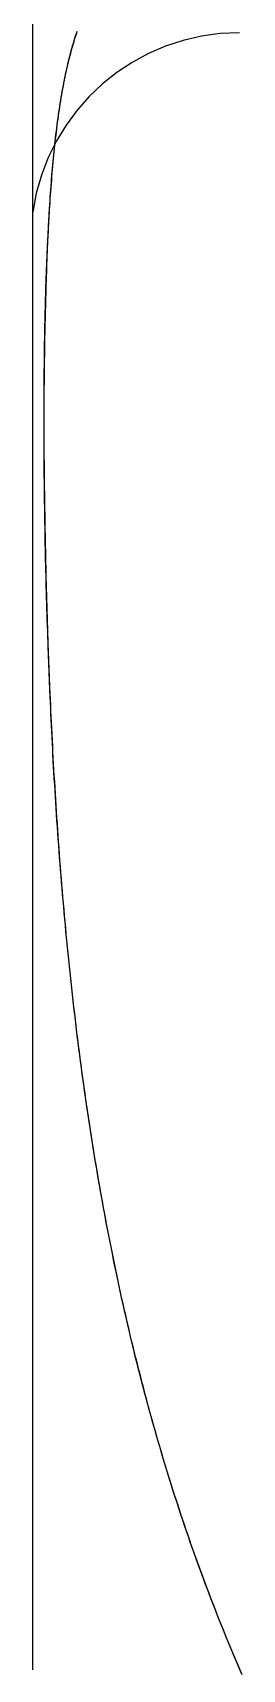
# Model space of a CAD drawing. Extents: x -11 to 23.5, y -3.8 to 3.8.
# Drawn here: x 0.801 to 0.901, y -2.683 to -1.9 of the extents above; entities that cross this region are included whole.
import ezdxf

# ---------------------------------------------------------------- set-up
doc = ezdxf.new("R2010")
doc.units = 0
doc.linetypes.add('PHL_CENTER', pattern=[0.75, 0.4, -0.35])
doc.linetypes.add('PHL_THICK', pattern=[0])
doc.layers.add('PROJECTION', color=7, linetype='CONTINUOUS')

msp = doc.modelspace()

# ---------------------------------------------------------------- linework, layer by layer
at = {"layer": 'PROJECTION', "color": 7, "linetype": 'PHL_THICK'}
for p, q in [((0.801, -2.681733), (0.801, 2.85)), ((0.82078, -1.903979), (0.821135, -1.902826)), ((0.821135, -1.902826), (0.821497, -1.901685)), ((0.821497, -1.901685), (0.821865, -1.900557)), ((0.821865, -1.900557), (0.822239, -1.899441)), ((0.818463, -1.912406), (0.818776, -1.911165)), ((0.818776, -1.911165), (0.819095, -1.909935)), ((0.819095, -1.909935), (0.81942, -1.908719)), ((0.81942, -1.908719), (0.819751, -1.907515)), ((0.819751, -1.907515), (0.820087, -1.906324)), ((0.820087, -1.906324), (0.82043, -1.905145)), ((0.82043, -1.905145), (0.82078, -1.903979)), ((0.816703, -1.92012), (0.816982, -1.918803)), ((0.816982, -1.918803), (0.817267, -1.917498)), ((0.817267, -1.917498), (0.817558, -1.916206)), ((0.817558, -1.916206), (0.817854, -1.914927)), ((0.817854, -1.914927), (0.818156, -1.91366)), ((0.818156, -1.91366), (0.818463, -1.912406)), ((0.815135, -1.928283), (0.815383, -1.926891)), ((0.815383, -1.926891), (0.815637, -1.925512)), ((0.815637, -1.925512), (0.815896, -1.924145)), ((0.815896, -1.924145), (0.816159, -1.922791)), ((0.816159, -1.922791), (0.816428, -1.921449)), ((0.816428, -1.921449), (0.816703, -1.92012)), ((0.813965, -1.935428), (0.814189, -1.933974)), ((0.814189, -1.933974), (0.814418, -1.932532)), ((0.814418, -1.932532), (0.814653, -1.931103)), ((0.814653, -1.931103), (0.814891, -1.929687)), ((0.814891, -1.929687), (0.815135, -1.928283)), ((0.812909, -1.942882), (0.813112, -1.941366)), ((0.813112, -1.941366), (0.813318, -1.939863)), ((0.813318, -1.939863), (0.813529, -1.938372)), ((0.813529, -1.938372), (0.813745, -1.936894)), ((0.813745, -1.936894), (0.813965, -1.935428)), ((0.81196, -1.950645), (0.812142, -1.949068)), ((0.812142, -1.949068), (0.812328, -1.947503)), ((0.812328, -1.947503), (0.812517, -1.94595)), ((0.812517, -1.94595), (0.812711, -1.94441)), ((0.812711, -1.94441), (0.812909, -1.942882)), ((0.811109, -1.958714), (0.811272, -1.957076)), ((0.811272, -1.957076), (0.811438, -1.95545)), ((0.811438, -1.95545), (0.811608, -1.953836)), ((0.811608, -1.953836), (0.811782, -1.952234)), ((0.811782, -1.952234), (0.81196, -1.950645)), ((0.810346, -1.96709), (0.810492, -1.96539)), ((0.810492, -1.96539), (0.810641, -1.963703)), ((0.810641, -1.963703), (0.810793, -1.962028)), ((0.810793, -1.962028), (0.810949, -1.960365)), ((0.810949, -1.960365), (0.811109, -1.958714)), ((0.809661, -1.975762), (0.809792, -1.974005)), ((0.809792, -1.974005), (0.809927, -1.972259)), ((0.809927, -1.972259), (0.810063, -1.970524)), ((0.810063, -1.970524), (0.810203, -1.968801)), ((0.810203, -1.968801), (0.810346, -1.96709)), ((0.809164, -1.982908), (0.809284, -1.981104)), ((0.809284, -1.981104), (0.809407, -1.979312)), ((0.809407, -1.979312), (0.809533, -1.977531)), ((0.809533, -1.977531), (0.809661, -1.975762)), ((0.808712, -1.990235), (0.808821, -1.988386)), ((0.808821, -1.988386), (0.808933, -1.986549)), ((0.808933, -1.986549), (0.809047, -1.984722)), ((0.809047, -1.984722), (0.809164, -1.982908)), ((0.808304, -1.997742), (0.808402, -1.995848)), ((0.808402, -1.995848), (0.808503, -1.993966)), ((0.808503, -1.993966), (0.808606, -1.992095)), ((0.808606, -1.992095), (0.808712, -1.990235)), ((0.807855, -2.007375), (0.807939, -2.005427)), ((0.807939, -2.005427), (0.808027, -2.003489)), ((0.808027, -2.003489), (0.808116, -2.001562)), ((0.808116, -2.001562), (0.808209, -1.999646)), ((0.808209, -1.999646), (0.808304, -1.997742)), ((0.807616, -2.013287), (0.807693, -2.011306)), ((0.807693, -2.011306), (0.807773, -2.009335)), ((0.807773, -2.009335), (0.807855, -2.007375)), ((0.807335, -2.021321), (0.807401, -2.019296)), ((0.807401, -2.019296), (0.80747, -2.017282)), ((0.80747, -2.017282), (0.807542, -2.015279)), ((0.807542, -2.015279), (0.807616, -2.013287)), ((0.807094, -2.029526), (0.80715, -2.027459)), ((0.80715, -2.027459), (0.807209, -2.025402)), ((0.807209, -2.025402), (0.807271, -2.023356)), ((0.807271, -2.023356), (0.807335, -2.021321)), ((0.806892, -2.0379), (0.806939, -2.035791)), ((0.806939, -2.035791), (0.806988, -2.033692)), ((0.806988, -2.033692), (0.80704, -2.031604)), ((0.80704, -2.031604), (0.807094, -2.029526)), ((0.80673, -2.046441), (0.806767, -2.04429)), ((0.806767, -2.04429), (0.806806, -2.04215)), ((0.806806, -2.04215), (0.806848, -2.04002)), ((0.806848, -2.04002), (0.806892, -2.0379)), ((0.806633, -2.052955), (0.806663, -2.050774)), ((0.806663, -2.050774), (0.806695, -2.048602)), ((0.806695, -2.048602), (0.80673, -2.046441)), ((0.806536, -2.061784), (0.806557, -2.059561)), ((0.806557, -2.059561), (0.80658, -2.057349)), ((0.80658, -2.057349), (0.806605, -2.055147)), ((0.806605, -2.055147), (0.806633, -2.052955)), ((0.806488, -2.068511), (0.806502, -2.066259)), ((0.806502, -2.066259), (0.806518, -2.064016)), ((0.806518, -2.064016), (0.806536, -2.061784)), ((0.806454, -2.07762), (0.806459, -2.075328)), ((0.806459, -2.075328), (0.806467, -2.073046)), ((0.806467, -2.073046), (0.806476, -2.070773)), ((0.806476, -2.070773), (0.806488, -2.068511)), ((0.806451, -2.082233), (0.806452, -2.079922)), ((0.806452, -2.084555), (0.806451, -2.082233)), ((0.806452, -2.079922), (0.806454, -2.07762)), ((0.806456, -2.086886), (0.806452, -2.084555)), ((0.806462, -2.089227), (0.806456, -2.086886)), ((0.80647, -2.091578), (0.806462, -2.089227)), ((0.80648, -2.093938), (0.80647, -2.091578)), ((0.806492, -2.096308), (0.80648, -2.093938)), ((0.806506, -2.098687), (0.806492, -2.096308)), ((0.806523, -2.101076), (0.806506, -2.098687)), ((0.806541, -2.103475), (0.806523, -2.101076)), ((0.806561, -2.105883), (0.806541, -2.103475)), ((0.806584, -2.1083), (0.806561, -2.105883)), ((0.806608, -2.110727), (0.806584, -2.1083)), ((0.806635, -2.113163), (0.806608, -2.110727)), ((0.806663, -2.115608), (0.806635, -2.113163)), ((0.806693, -2.118063), (0.806663, -2.115608)), ((0.806726, -2.120527), (0.806693, -2.118063)), ((0.80676, -2.123), (0.806726, -2.120527)), ((0.806797, -2.125483), (0.80676, -2.123)), ((0.806835, -2.127975), (0.806797, -2.125483)), ((0.806875, -2.130475), (0.806835, -2.127975)), ((0.806917, -2.132985), (0.806875, -2.130475)), ((0.806961, -2.135504), (0.806917, -2.132985)), ((0.807007, -2.138032), (0.806961, -2.135504)), ((0.807054, -2.140569), (0.807007, -2.138032)), ((0.807104, -2.143115), (0.807054, -2.140569)), ((0.807155, -2.14567), (0.807104, -2.143115)), ((0.807208, -2.148234), (0.807155, -2.14567)), ((0.807263, -2.150806), (0.807208, -2.148234)), ((0.80732, -2.153388), (0.807263, -2.150806)), ((0.807379, -2.155978), (0.80732, -2.153388)), ((0.807439, -2.158577), (0.807379, -2.155978)), ((0.807501, -2.161185), (0.807439, -2.158577)), ((0.807565, -2.1638), (0.807501, -2.161185)), ((0.807631, -2.166423), (0.807565, -2.1638)), ((0.807699, -2.169054), (0.807631, -2.166423)), ((0.80777, -2.171692), (0.807699, -2.169054)), ((0.807842, -2.174338), (0.80777, -2.171692)), ((0.807917, -2.176992), (0.807842, -2.174338)), ((0.807994, -2.179653), (0.807917, -2.176992)), ((0.808074, -2.182321), (0.807994, -2.179653)), ((0.808155, -2.184997), (0.808074, -2.182321)), ((0.80824, -2.18768), (0.808155, -2.184997)), ((0.808327, -2.19037), (0.80824, -2.18768)), ((0.808416, -2.193068), (0.808327, -2.19037)), ((0.808509, -2.195773), (0.808416, -2.193068)), ((0.808603, -2.198485), (0.808509, -2.195773)), ((0.808701, -2.201204), (0.808603, -2.198485)), ((0.808802, -2.20393), (0.808701, -2.201204)), ((0.808905, -2.206663), (0.808802, -2.20393)), ((0.809011, -2.209403), (0.808905, -2.206663)), ((0.809121, -2.21215), (0.809011, -2.209403)), ((0.809233, -2.214904), (0.809121, -2.21215)), ((0.809349, -2.217665), (0.809233, -2.214904)), ((0.809467, -2.220432), (0.809349, -2.217665)), ((0.809589, -2.223207), (0.809467, -2.220432)), ((0.809714, -2.225988), (0.809589, -2.223207)), ((0.809843, -2.228775), (0.809714, -2.225988)), ((0.809975, -2.231569), (0.809843, -2.228775)), ((0.81011, -2.23437), (0.809975, -2.231569)), ((0.810249, -2.237177), (0.81011, -2.23437)), ((0.810392, -2.239991), (0.810249, -2.237177)), ((0.810538, -2.242811), (0.810392, -2.239991)), ((0.810688, -2.245638), (0.810538, -2.242811)), ((0.810841, -2.248471), (0.810688, -2.245638)), ((0.810998, -2.25131), (0.810841, -2.248471)), ((0.81116, -2.254155), (0.810998, -2.25131)), ((0.811325, -2.257006), (0.81116, -2.254155)), ((0.811494, -2.259864), (0.811325, -2.257006)), ((0.811667, -2.262728), (0.811494, -2.259864)), ((0.811844, -2.265598), (0.811667, -2.262728)), ((0.812026, -2.268473), (0.811844, -2.265598)), ((0.812211, -2.271355), (0.812026, -2.268473)), ((0.812401, -2.274243), (0.812211, -2.271355)), ((0.812595, -2.277136), (0.812401, -2.274243)), ((0.812794, -2.280035), (0.812595, -2.277136)), ((0.812997, -2.282941), (0.812794, -2.280035)), ((0.813204, -2.285851), (0.812997, -2.282941)), ((0.813417, -2.288768), (0.813204, -2.285851)), ((0.813633, -2.29169), (0.813417, -2.288768)), ((0.813854, -2.294617), (0.813633, -2.29169)), ((0.81408, -2.297551), (0.813854, -2.294617)), ((0.814311, -2.300489), (0.81408, -2.297551)), ((0.814547, -2.303433), (0.814311, -2.300489)), ((0.814787, -2.306383), (0.814547, -2.303433)), ((0.815033, -2.309338), (0.814787, -2.306383)), ((0.815283, -2.312298), (0.815033, -2.309338)), ((0.815539, -2.315263), (0.815283, -2.312298)), ((0.8158, -2.318234), (0.815539, -2.315263)), ((0.816065, -2.32121), (0.8158, -2.318234)), ((0.816337, -2.324191), (0.816065, -2.32121)), ((0.816613, -2.327177), (0.816337, -2.324191)), ((0.816895, -2.330168), (0.816613, -2.327177)), ((0.817182, -2.333163), (0.816895, -2.330168)), ((0.817474, -2.336164), (0.817182, -2.333163)), ((0.817773, -2.33917), (0.817474, -2.336164)), ((0.818076, -2.342181), (0.817773, -2.33917)), ((0.818386, -2.345196), (0.818076, -2.342181)), ((0.818701, -2.348216), (0.818386, -2.345196)), ((0.819021, -2.351241), (0.818701, -2.348216)), ((0.819348, -2.354271), (0.819021, -2.351241)), ((0.819681, -2.357305), (0.819348, -2.354271)), ((0.820019, -2.360343), (0.819681, -2.357305)), ((0.820363, -2.363387), (0.820019, -2.360343)), ((0.820714, -2.366434), (0.820363, -2.363387)), ((0.82107, -2.369486), (0.820714, -2.366434)), ((0.821433, -2.372543), (0.82107, -2.369486)), ((0.821802, -2.375604), (0.821433, -2.372543)), ((0.822177, -2.378669), (0.821802, -2.375604)), ((0.822558, -2.381738), (0.822177, -2.378669)), ((0.822946, -2.384811), (0.822558, -2.381738)), ((0.82334, -2.387889), (0.822946, -2.384811)), ((0.823741, -2.390971), (0.82334, -2.387889)), ((0.824149, -2.394057), (0.823741, -2.390971)), ((0.824563, -2.397146), (0.824149, -2.394057)), ((0.824983, -2.40024), (0.824563, -2.397146)), ((0.825411, -2.403338), (0.824983, -2.40024)), ((0.825845, -2.406439), (0.825411, -2.403338)), ((0.826286, -2.409544), (0.825845, -2.406439)), ((0.826733, -2.412649), (0.826286, -2.409544)), ((0.827188, -2.415756), (0.826733, -2.412649)), ((0.82765, -2.418864), (0.827188, -2.415756)), ((0.828119, -2.421973), (0.82765, -2.418864)), ((0.828595, -2.425082), (0.828119, -2.421973)), ((0.829078, -2.428194), (0.828595, -2.425082)), ((0.829569, -2.431306), (0.829078, -2.428194)), ((0.830066, -2.434419), (0.829569, -2.431306)), ((0.830572, -2.437533), (0.830066, -2.434419)), ((0.831084, -2.440648), (0.830572, -2.437533)), ((0.831605, -2.443763), (0.831084, -2.440648)), ((0.832133, -2.44688), (0.831605, -2.443763)), ((0.832668, -2.449997), (0.832133, -2.44688)), ((0.833212, -2.453115), (0.832668, -2.449997)), ((0.833763, -2.456233), (0.833212, -2.453115)), ((0.834322, -2.459352), (0.833763, -2.456233)), ((0.834889, -2.462471), (0.834322, -2.459352)), ((0.835464, -2.465591), (0.834889, -2.462471)), ((0.836047, -2.468712), (0.835464, -2.465591)), ((0.836639, -2.471833), (0.836047, -2.468712)), ((0.837238, -2.474954), (0.836639, -2.471833)), ((0.837846, -2.478076), (0.837238, -2.474954)), ((0.838462, -2.481197), (0.837846, -2.478076)), ((0.839087, -2.484319), (0.838462, -2.481197)), ((0.83972, -2.487441), (0.839087, -2.484319)), ((0.840362, -2.490563), (0.83972, -2.487441)), ((0.841012, -2.493686), (0.840362, -2.490563)), ((0.841671, -2.496808), (0.841012, -2.493686)), ((0.842339, -2.49993), (0.841671, -2.496808)), ((0.843016, -2.503052), (0.842339, -2.49993)), ((0.843701, -2.506175), (0.843016, -2.503052)), ((0.844396, -2.509297), (0.843701, -2.506175)), ((0.845099, -2.512418), (0.844396, -2.509297)), ((0.845812, -2.51554), (0.845099, -2.512418)), ((0.846534, -2.518661), (0.845812, -2.51554)), ((0.847265, -2.521782), (0.846534, -2.518661)), ((0.848006, -2.524902), (0.847265, -2.521782)), ((0.848755, -2.528022), (0.848006, -2.524902)), ((0.849515, -2.531142), (0.848755, -2.528022)), ((0.850284, -2.534261), (0.849515, -2.531142)), ((0.851062, -2.537379), (0.850284, -2.534261)), ((0.85185, -2.540497), (0.851062, -2.537379)), ((0.852648, -2.543614), (0.85185, -2.540497)), ((0.853455, -2.54673), (0.852648, -2.543614)), ((0.854273, -2.549846), (0.853455, -2.54673)), ((0.8551, -2.552961), (0.854273, -2.549846)), ((0.855937, -2.556075), (0.8551, -2.552961)), ((0.856785, -2.559188), (0.855937, -2.556075)), ((0.857642, -2.5623), (0.856785, -2.559188)), ((0.85851, -2.565411), (0.857642, -2.5623)), ((0.859388, -2.568521), (0.85851, -2.565411)), ((0.860276, -2.57163), (0.859388, -2.568521)), ((0.861175, -2.574738), (0.860276, -2.57163)), ((0.862084, -2.577844), (0.861175, -2.574738)), ((0.863004, -2.58095), (0.862084, -2.577844)), ((0.863934, -2.584054), (0.863004, -2.58095)), ((0.864875, -2.587157), (0.863934, -2.584054)), ((0.865827, -2.590258), (0.864875, -2.587157)), ((0.866789, -2.593358), (0.865827, -2.590258)), ((0.867763, -2.596457), (0.866789, -2.593358)), ((0.868747, -2.599554), (0.867763, -2.596457)), ((0.869742, -2.602649), (0.868747, -2.599554)), ((0.870749, -2.605743), (0.869742, -2.602649)), ((0.871766, -2.608835), (0.870749, -2.605743)), ((0.872795, -2.611926), (0.871766, -2.608835)), ((0.873835, -2.615015), (0.872795, -2.611926)), ((0.874886, -2.618102), (0.873835, -2.615015)), ((0.875949, -2.621187), (0.874886, -2.618102)), ((0.877024, -2.62427), (0.875949, -2.621187)), ((0.878109, -2.627352), (0.877024, -2.62427)), ((0.879207, -2.630431), (0.878109, -2.627352)), ((0.880316, -2.633509), (0.879207, -2.630431)), ((0.881437, -2.636584), (0.880316, -2.633509)), ((0.88257, -2.639657), (0.881437, -2.636584)), ((0.883714, -2.642729), (0.88257, -2.639657)), ((0.884871, -2.645797), (0.883714, -2.642729)), ((0.886039, -2.648864), (0.884871, -2.645797)), ((0.88722, -2.651929), (0.886039, -2.648864)), ((0.888413, -2.654991), (0.88722, -2.651929)), ((0.889618, -2.65805), (0.888413, -2.654991)), ((0.890835, -2.661106), (0.889618, -2.65805)), ((0.892062, -2.664155), (0.890835, -2.661106)), ((0.893301, -2.667199), (0.892062, -2.664155)), ((0.894551, -2.670237), (0.893301, -2.667199)), ((0.895812, -2.673268), (0.894551, -2.670237)), ((0.897084, -2.676293), (0.895812, -2.673268)), ((0.898367, -2.679312), (0.897084, -2.676293)), ((0.801001, -2.682202), (0.801, -2.681733)), ((0.801001, -2.68267), (0.801001, -2.682202)), ((0.801002, -2.683139), (0.801001, -2.68267)), ((0.801003, -2.683608), (0.801003, -2.683139)), ((0.899661, -2.682325), (0.898367, -2.679312)), ((0.900967, -2.685332), (0.899661, -2.682325))]:
    msp.add_line(p, q, dxfattribs=at)
at = {"layer": 'PROJECTION', "color": 3, "linetype": 'PHL_CENTER'}
for p, q in [((0.820854, -1.903764), (0.821213, -1.902613)), ((0.821213, -1.902613), (0.821577, -1.901474)), ((0.821577, -1.901474), (0.821948, -1.900348)), ((0.821948, -1.900348), (0.822325, -1.899235)), ((0.818514, -1.912174), (0.81883, -1.910935)), ((0.81883, -1.910935), (0.819153, -1.909708)), ((0.819153, -1.909708), (0.819482, -1.908495)), ((0.819482, -1.908495), (0.819816, -1.907293)), ((0.819816, -1.907293), (0.820156, -1.906104)), ((0.820156, -1.906104), (0.820502, -1.904928)), ((0.820502, -1.904928), (0.820854, -1.903764)), ((0.81673, -1.919867), (0.817014, -1.918554)), ((0.817014, -1.918554), (0.817303, -1.917253)), ((0.817303, -1.917253), (0.817597, -1.915964)), ((0.817597, -1.915964), (0.817897, -1.914688)), ((0.817897, -1.914688), (0.818202, -1.913425)), ((0.818202, -1.913425), (0.818514, -1.912174)), ((0.81514, -1.928004), (0.815392, -1.926617)), ((0.815392, -1.926617), (0.815649, -1.925243)), ((0.815649, -1.925243), (0.815912, -1.92388)), ((0.815912, -1.92388), (0.816179, -1.92253)), ((0.816179, -1.92253), (0.816452, -1.921192)), ((0.816452, -1.921192), (0.81673, -1.919867)), ((0.813953, -1.935122), (0.81418, -1.933674)), ((0.81418, -1.933674), (0.814413, -1.932238)), ((0.814413, -1.932238), (0.81465, -1.930815)), ((0.81465, -1.930815), (0.814892, -1.929403)), ((0.814892, -1.929403), (0.81514, -1.928004)), ((0.812684, -1.944064), (0.812884, -1.942543)), ((0.812884, -1.942543), (0.813088, -1.941035)), ((0.813088, -1.941035), (0.813298, -1.939538)), ((0.813298, -1.939538), (0.813511, -1.938054)), ((0.813511, -1.938054), (0.81373, -1.936582)), ((0.81373, -1.936582), (0.813953, -1.935122)), ((0.811747, -1.951846), (0.811926, -1.950266)), ((0.811926, -1.950266), (0.812109, -1.948697)), ((0.812109, -1.948697), (0.812296, -1.947141)), ((0.812296, -1.947141), (0.812488, -1.945596)), ((0.812488, -1.945596), (0.812684, -1.944064)), ((0.810914, -1.959928), (0.811073, -1.958288)), ((0.811073, -1.958288), (0.811235, -1.95666)), ((0.811235, -1.95666), (0.811402, -1.955043)), ((0.811402, -1.955043), (0.811573, -1.953439)), ((0.811573, -1.953439), (0.811747, -1.951846)), ((0.810316, -1.966607), (0.81046, -1.96492)), ((0.81046, -1.96492), (0.810607, -1.963244)), ((0.810607, -1.963244), (0.810759, -1.96158)), ((0.810759, -1.96158), (0.810914, -1.959928)), ((0.809649, -1.975222), (0.809775, -1.973475)), ((0.809775, -1.973475), (0.809905, -1.971741)), ((0.809905, -1.971741), (0.810039, -1.970018)), ((0.810039, -1.970018), (0.810175, -1.968307)), ((0.810175, -1.968307), (0.810316, -1.966607)), ((0.809175, -1.982324), (0.809288, -1.980531)), ((0.809288, -1.980531), (0.809405, -1.97875)), ((0.809405, -1.97875), (0.809525, -1.97698)), ((0.809525, -1.97698), (0.809649, -1.975222)), ((0.808651, -1.991465), (0.80875, -1.989614)), ((0.80875, -1.989614), (0.808852, -1.987774)), ((0.808852, -1.987774), (0.808957, -1.985946)), ((0.808957, -1.985946), (0.809064, -1.984129)), ((0.809064, -1.984129), (0.809175, -1.982324)), ((0.808283, -1.998985), (0.808371, -1.997088)), ((0.808371, -1.997088), (0.808462, -1.995202)), ((0.808462, -1.995202), (0.808555, -1.993328)), ((0.808555, -1.993328), (0.808651, -1.991465)), ((0.807956, -2.00669), (0.808034, -2.004747)), ((0.808034, -2.004747), (0.808114, -2.002815)), ((0.808114, -2.002815), (0.808197, -2.000894)), ((0.808197, -2.000894), (0.808283, -1.998985)), ((0.807666, -2.014577), (0.807735, -2.012589)), ((0.807735, -2.012589), (0.807806, -2.010611)), ((0.807806, -2.010611), (0.80788, -2.008645)), ((0.80788, -2.008645), (0.807956, -2.00669)), ((0.80741, -2.022646), (0.807471, -2.020612)), ((0.807471, -2.020612), (0.807534, -2.018589)), ((0.807534, -2.018589), (0.807599, -2.016578)), ((0.807599, -2.016578), (0.807666, -2.014577)), ((0.807183, -2.030888), (0.807237, -2.028812)), ((0.807237, -2.028812), (0.807293, -2.026747)), ((0.807293, -2.026747), (0.80735, -2.024691)), ((0.80735, -2.024691), (0.80741, -2.022646)), ((0.807032, -2.037179), (0.80708, -2.035072)), ((0.80708, -2.035072), (0.807131, -2.032975)), ((0.807131, -2.032975), (0.807183, -2.030888)), ((0.806856, -2.045712), (0.806897, -2.043563)), ((0.806897, -2.043563), (0.80694, -2.041425)), ((0.80694, -2.041425), (0.806985, -2.039297)), ((0.806985, -2.039297), (0.807032, -2.037179)), ((0.806711, -2.054407), (0.806744, -2.052218)), ((0.806744, -2.052218), (0.80678, -2.050039)), ((0.80678, -2.050039), (0.806817, -2.04787)), ((0.806817, -2.04787), (0.806856, -2.045712)), ((0.806622, -2.061033), (0.80665, -2.058814)), ((0.80665, -2.058814), (0.806679, -2.056605)), ((0.806679, -2.056605), (0.806711, -2.054407)), ((0.806533, -2.070006), (0.806552, -2.067748)), ((0.806552, -2.067748), (0.806573, -2.0655)), ((0.806573, -2.0655), (0.806597, -2.063261)), ((0.806597, -2.063261), (0.806622, -2.061033)), ((0.806486, -2.076838), (0.8065, -2.074551)), ((0.8065, -2.074551), (0.806515, -2.072273)), ((0.806515, -2.072273), (0.806533, -2.070006)), ((0.806454, -2.086081), (0.806459, -2.083756)), ((0.806459, -2.083756), (0.806466, -2.08144)), ((0.806466, -2.08144), (0.806475, -2.079134)), ((0.806475, -2.079134), (0.806486, -2.076838)), ((0.806451, -2.088416), (0.806454, -2.086081)), ((0.806451, -2.09076), (0.806451, -2.088416)), ((0.806453, -2.093113), (0.806451, -2.09076)), ((0.806456, -2.095475), (0.806453, -2.093113)), ((0.806462, -2.097847), (0.806456, -2.095475)), ((0.80647, -2.100229), (0.806462, -2.097847)), ((0.806481, -2.102619), (0.80647, -2.100229)), ((0.806493, -2.105018), (0.806481, -2.102619)), ((0.806508, -2.107427), (0.806493, -2.105018)), ((0.806525, -2.109845), (0.806508, -2.107427)), ((0.806544, -2.112272), (0.806525, -2.109845)), ((0.806566, -2.114707), (0.806544, -2.112272)), ((0.80659, -2.117152), (0.806566, -2.114707)), ((0.806616, -2.119606), (0.80659, -2.117152)), ((0.806645, -2.122068), (0.806616, -2.119606)), ((0.806676, -2.12454), (0.806645, -2.122068)), ((0.806709, -2.12702), (0.806676, -2.12454)), ((0.806744, -2.129509), (0.806709, -2.12702)), ((0.806782, -2.132007), (0.806744, -2.129509)), ((0.806823, -2.134513), (0.806782, -2.132007)), ((0.806865, -2.137028), (0.806823, -2.134513)), ((0.806911, -2.139552), (0.806865, -2.137028)), ((0.806958, -2.142084), (0.806911, -2.139552)), ((0.807008, -2.144625), (0.806958, -2.142084)), ((0.80706, -2.147174), (0.807008, -2.144625)), ((0.807115, -2.149731), (0.80706, -2.147174)), ((0.807173, -2.152297), (0.807115, -2.149731)), ((0.807233, -2.154872), (0.807173, -2.152297)), ((0.807295, -2.157455), (0.807233, -2.154872)), ((0.80736, -2.160046), (0.807295, -2.157455)), ((0.807427, -2.162645), (0.80736, -2.160046)), ((0.807497, -2.165253), (0.807427, -2.162645)), ((0.80757, -2.167868), (0.807497, -2.165253)), ((0.807645, -2.170492), (0.80757, -2.167868)), ((0.807723, -2.173124), (0.807645, -2.170492)), ((0.807803, -2.175764), (0.807723, -2.173124)), ((0.807886, -2.178412), (0.807803, -2.175764)), ((0.807971, -2.181068), (0.807886, -2.178412)), ((0.808059, -2.183732), (0.807971, -2.181068)), ((0.80815, -2.186404), (0.808059, -2.183732)), ((0.808243, -2.189083), (0.80815, -2.186404)), ((0.808339, -2.191771), (0.808243, -2.189083)), ((0.808438, -2.194466), (0.808339, -2.191771)), ((0.80854, -2.197169), (0.808438, -2.194466)), ((0.808644, -2.19988), (0.80854, -2.197169)), ((0.808751, -2.202598), (0.808644, -2.19988)), ((0.80886, -2.205324), (0.808751, -2.202598)), ((0.808973, -2.208057), (0.80886, -2.205324)), ((0.809088, -2.210799), (0.808973, -2.208057)), ((0.809206, -2.213547), (0.809088, -2.210799)), ((0.809327, -2.216303), (0.809206, -2.213547)), ((0.80945, -2.219066), (0.809327, -2.216303)), ((0.809577, -2.221837), (0.80945, -2.219066)), ((0.809706, -2.224615), (0.809577, -2.221837)), ((0.809838, -2.227401), (0.809706, -2.224615)), ((0.809973, -2.230194), (0.809838, -2.227401)), ((0.81011, -2.232993), (0.809973, -2.230194)), ((0.810251, -2.235801), (0.81011, -2.232993)), ((0.810394, -2.238615), (0.810251, -2.235801)), ((0.810541, -2.241436), (0.810394, -2.238615)), ((0.810691, -2.244262), (0.810541, -2.241436)), ((0.810844, -2.247096), (0.810691, -2.244262)), ((0.811001, -2.249934), (0.810844, -2.247096)), ((0.811161, -2.252779), (0.811001, -2.249934)), ((0.811325, -2.25563), (0.811161, -2.252779)), ((0.811493, -2.258487), (0.811325, -2.25563)), ((0.811664, -2.26135), (0.811493, -2.258487)), ((0.811839, -2.264219), (0.811664, -2.26135)), ((0.812017, -2.267093), (0.811839, -2.264219)), ((0.8122, -2.269973), (0.812017, -2.267093)), ((0.812387, -2.272858), (0.8122, -2.269973)), ((0.812577, -2.27575), (0.812387, -2.272858)), ((0.812772, -2.278646), (0.812577, -2.27575)), ((0.812971, -2.281549), (0.812772, -2.278646)), ((0.813175, -2.284456), (0.812971, -2.281549)), ((0.813382, -2.287369), (0.813175, -2.284456)), ((0.813594, -2.290288), (0.813382, -2.287369)), ((0.813811, -2.293212), (0.813594, -2.290288)), ((0.814032, -2.296141), (0.813811, -2.293212)), ((0.814257, -2.299075), (0.814032, -2.296141)), ((0.814488, -2.302014), (0.814257, -2.299075)), ((0.814722, -2.304959), (0.814488, -2.302014)), ((0.814962, -2.307909), (0.814722, -2.304959)), ((0.815207, -2.310863), (0.814962, -2.307909)), ((0.815457, -2.313823), (0.815207, -2.310863)), ((0.815711, -2.316787), (0.815457, -2.313823)), ((0.815971, -2.319757), (0.815711, -2.316787)), ((0.816236, -2.322731), (0.815971, -2.319757)), ((0.816506, -2.32571), (0.816236, -2.322731)), ((0.816781, -2.328693), (0.816506, -2.32571)), ((0.817062, -2.331682), (0.816781, -2.328693)), ((0.817348, -2.334675), (0.817062, -2.331682)), ((0.817639, -2.337672), (0.817348, -2.334675)), ((0.817936, -2.340674), (0.817639, -2.337672)), ((0.818239, -2.343681), (0.817936, -2.340674)), ((0.818547, -2.346692), (0.818239, -2.343681)), ((0.818862, -2.349707), (0.818547, -2.346692)), ((0.819182, -2.352727), (0.818862, -2.349707)), ((0.819508, -2.355751), (0.819182, -2.352727)), ((0.819839, -2.358779), (0.819508, -2.355751)), ((0.820177, -2.361812), (0.819839, -2.358779)), ((0.820521, -2.364848), (0.820177, -2.361812)), ((0.820871, -2.367889), (0.820521, -2.364848)), ((0.821228, -2.370934), (0.820871, -2.367889)), ((0.821591, -2.373982), (0.821228, -2.370934)), ((0.82196, -2.377035), (0.821591, -2.373982)), ((0.822335, -2.380091), (0.82196, -2.377035)), ((0.822717, -2.383152), (0.822335, -2.380091)), ((0.823106, -2.386216), (0.822717, -2.383152)), ((0.823501, -2.389284), (0.823106, -2.386216)), ((0.823903, -2.392356), (0.823501, -2.389284)), ((0.824312, -2.395431), (0.823903, -2.392356)), ((0.824727, -2.39851), (0.824312, -2.395431)), ((0.82515, -2.401592), (0.824727, -2.39851)), ((0.825579, -2.404678), (0.82515, -2.401592)), ((0.826016, -2.407768), (0.825579, -2.404678)), ((0.826459, -2.41086), (0.826016, -2.407768)), ((0.82691, -2.413956), (0.826459, -2.41086)), ((0.827368, -2.417056), (0.82691, -2.413956)), ((0.827834, -2.420159), (0.827368, -2.417056)), ((0.828307, -2.423265), (0.827834, -2.420159)), ((0.828787, -2.426374), (0.828307, -2.423265)), ((0.829275, -2.429486), (0.828787, -2.426374)), ((0.82977, -2.432601), (0.829275, -2.429486)), ((0.830273, -2.43572), (0.82977, -2.432601)), ((0.830784, -2.438841), (0.830273, -2.43572)), ((0.831303, -2.441965), (0.830784, -2.438841)), ((0.831829, -2.445092), (0.831303, -2.441965)), ((0.832364, -2.448222), (0.831829, -2.445092)), ((0.832906, -2.451355), (0.832364, -2.448222)), ((0.833457, -2.45449), (0.832906, -2.451355)), ((0.834015, -2.457628), (0.833457, -2.45449)), ((0.834582, -2.460769), (0.834015, -2.457628)), ((0.835157, -2.46391), (0.834582, -2.460769)), ((0.83574, -2.467051), (0.835157, -2.46391)), ((0.836331, -2.470191), (0.83574, -2.467051)), ((0.83693, -2.47333), (0.836331, -2.470191)), ((0.837537, -2.476469), (0.83693, -2.47333)), ((0.838153, -2.479607), (0.837537, -2.476469)), ((0.838776, -2.482744), (0.838153, -2.479607)), ((0.839408, -2.485881), (0.838776, -2.482744)), ((0.840049, -2.489017), (0.839408, -2.485881)), ((0.840698, -2.492151), (0.840049, -2.489017)), ((0.841355, -2.495285), (0.840698, -2.492151)), ((0.842021, -2.498418), (0.841355, -2.495285)), ((0.842696, -2.50155), (0.842021, -2.498418)), ((0.843379, -2.504681), (0.842696, -2.50155)), ((0.844072, -2.50781), (0.843379, -2.504681)), ((0.844773, -2.510939), (0.844072, -2.50781)), ((0.845483, -2.514066), (0.844773, -2.510939)), ((0.846201, -2.517193), (0.845483, -2.514066)), ((0.846929, -2.520318), (0.846201, -2.517193)), ((0.847666, -2.523441), (0.846929, -2.520318)), ((0.848412, -2.526564), (0.847666, -2.523441)), ((0.849167, -2.529685), (0.848412, -2.526564)), ((0.849932, -2.532804), (0.849167, -2.529685)), ((0.850705, -2.535922), (0.849932, -2.532804)), ((0.851488, -2.539038), (0.850705, -2.535922)), ((0.852281, -2.542153), (0.851488, -2.539038)), ((0.853083, -2.545267), (0.852281, -2.542153)), ((0.853895, -2.548378), (0.853083, -2.545267)), ((0.854716, -2.551488), (0.853895, -2.548378)), ((0.855547, -2.554597), (0.854716, -2.551488)), ((0.856387, -2.557703), (0.855547, -2.554597)), ((0.857237, -2.560808), (0.856387, -2.557703)), ((0.858098, -2.563911), (0.857237, -2.560808)), ((0.858968, -2.567012), (0.858098, -2.563911)), ((0.859848, -2.570111), (0.858968, -2.567012)), ((0.860738, -2.573208), (0.859848, -2.570111)), ((0.861638, -2.576303), (0.860738, -2.573208)), ((0.862548, -2.579396), (0.861638, -2.576303)), ((0.863469, -2.582487), (0.862548, -2.579396)), ((0.8644, -2.585575), (0.863469, -2.582487)), ((0.865341, -2.588662), (0.8644, -2.585575)), ((0.866292, -2.591746), (0.865341, -2.588662)), ((0.867254, -2.594828), (0.866292, -2.591746)), ((0.868227, -2.597908), (0.867254, -2.594828)), ((0.86921, -2.600985), (0.868227, -2.597908)), ((0.870203, -2.60406), (0.86921, -2.600985)), ((0.871207, -2.607133), (0.870203, -2.60406)), ((0.872223, -2.610203), (0.871207, -2.607133)), ((0.873248, -2.61327), (0.872223, -2.610203)), ((0.874285, -2.616335), (0.873248, -2.61327)), ((0.875333, -2.619397), (0.874285, -2.616335)), ((0.876391, -2.622457), (0.875333, -2.619397)), ((0.877461, -2.625514), (0.876391, -2.622457)), ((0.878542, -2.628568), (0.877461, -2.625514)), ((0.879634, -2.631619), (0.878542, -2.628568)), ((0.880737, -2.634668), (0.879634, -2.631619)), ((0.881852, -2.637714), (0.880737, -2.634668)), ((0.882977, -2.640756), (0.881852, -2.637714)), ((0.884115, -2.643796), (0.882977, -2.640756)), ((0.885263, -2.646833), (0.884115, -2.643796)), ((0.886423, -2.649867), (0.885263, -2.646833)), ((0.887595, -2.652898), (0.886423, -2.649867)), ((0.888779, -2.655925), (0.887595, -2.652898)), ((0.889974, -2.65895), (0.888779, -2.655925)), ((0.891181, -2.661971), (0.889974, -2.65895)), ((0.8924, -2.664989), (0.891181, -2.661971)), ((0.89363, -2.668004), (0.8924, -2.664989)), ((0.894873, -2.671015), (0.89363, -2.668004)), ((0.896127, -2.674023), (0.894873, -2.671015)), ((0.897394, -2.677028), (0.896127, -2.674023)), ((0.898673, -2.680029), (0.897394, -2.677028)), ((0.899964, -2.683026), (0.898673, -2.680029)), ((0.901267, -2.68602), (0.899964, -2.683026))]:
    msp.add_line(p, q, dxfattribs=at)
msp.add_arc((0.9, -2), 0.1, 90.00001, 171.932051, dxfattribs=at)

doc.saveas('drawing.dxf')
